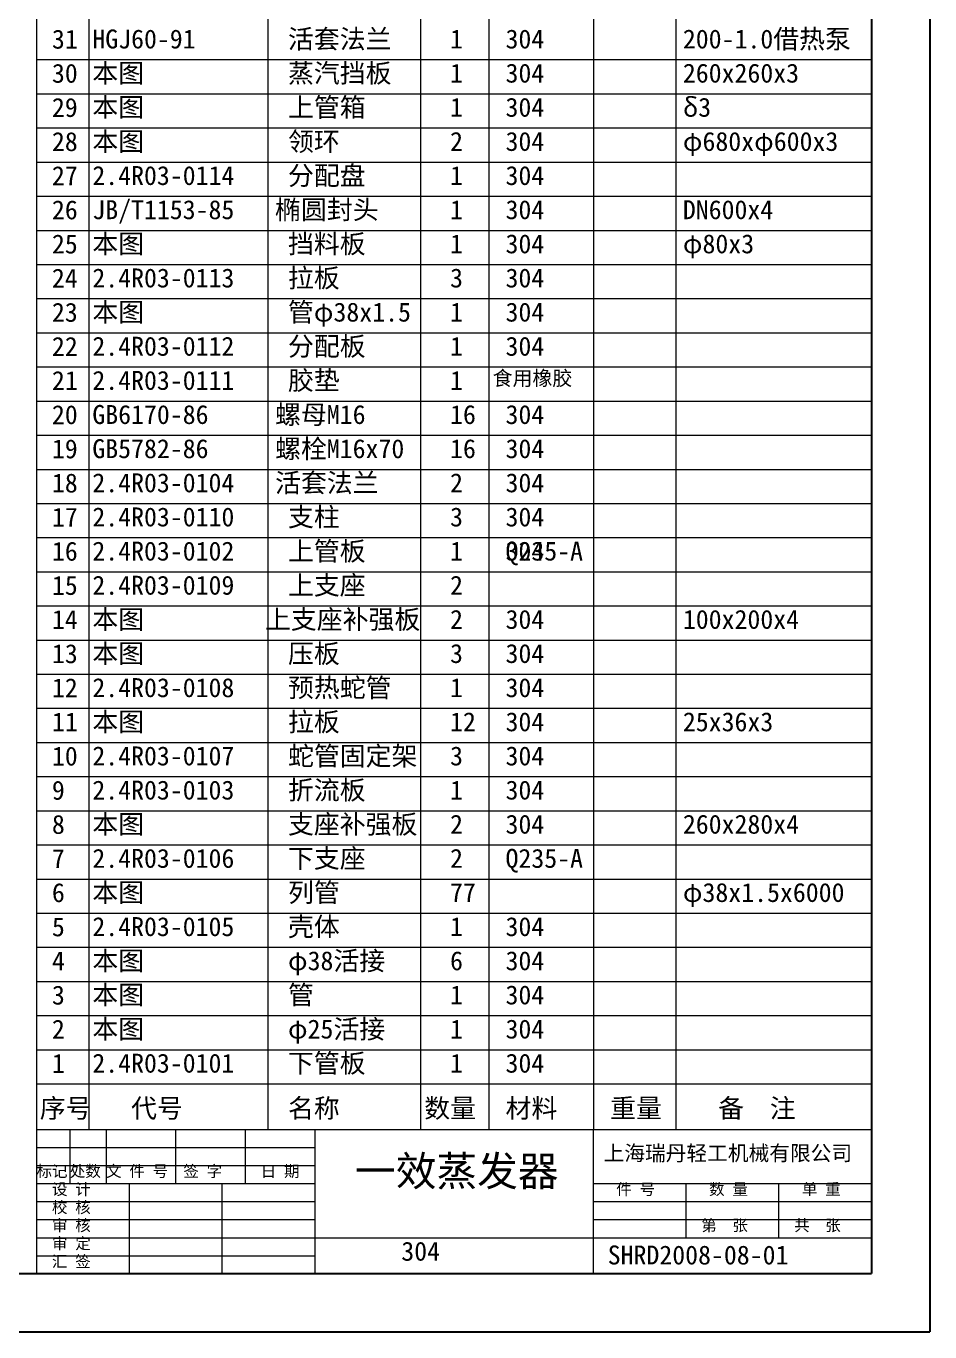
# Model space of a CAD drawing. Header units: millimetres. Extents: x 27957 to 34297, y -4647 to 4153.
# Drawn here: x 31201 to 34297, y -4647 to -172 of the extents above; entities that cross this region are included whole.
import ezdxf

# ---------------------------------------------------------------- set-up
doc = ezdxf.new("R2010")
doc.units = ezdxf.units.MM
doc.layers.get('0').update_dxf_attribs({"lineweight": 20})
doc.layers.add('co', color=7, linetype='Continuous', lineweight=25)
doc.styles.get("Standard").update_dxf_attribs({"font": 'SIMFANG.TTF'})

msp = doc.modelspace()

# ---------------------------------------------------------------- linework, layer by layer
for p, q in [((31236.837, 532.013), (31236.837, -4446.987)), ((31416.852, -3951.317), (31416.852, 532.013)), ((32030.842, -3951.317), (32030.842, 532.013)), ((32553.633, -3951.317), (32553.633, 532.013)), ((32787.878, -3951.317), (32787.878, 532.013)), ((33146.136, -3951.317), (33146.136, 532.013)), ((33427.659, -3951.317), (33427.659, 532.013)), ((31236.837, -286.987), (34096.837, -286.987)), ((31236.837, -286.987), (34096.837, -286.987)), ((31236.837, -403.987), (34096.837, -403.987)), ((31236.837, -520.987), (34096.837, -520.987)), ((31236.837, -637.987), (34096.837, -637.987)), ((31236.837, -754.987), (34096.837, -754.987)), ((31236.837, -871.987), (34096.837, -871.987)), ((31236.837, -871.987), (34096.837, -871.987)), ((31236.837, -988.987), (34096.837, -988.987)), ((31236.837, -1105.987), (34096.837, -1105.987)), ((31236.837, -1222.987), (34096.837, -1222.987)), ((31236.837, -1339.987), (34096.837, -1339.987)), ((31236.837, -1456.987), (34096.837, -1456.987)), ((31236.837, -1573.987), (34096.837, -1573.987)), ((31236.837, -1690.987), (34096.837, -1690.987)), ((31236.837, -1807.987), (34096.837, -1807.987)), ((31236.837, -1924.987), (34096.837, -1924.987)), ((31236.837, -2041.987), (34096.837, -2041.987)), ((31236.837, -2041.987), (34096.837, -2041.987)), ((31236.837, -2158.987), (34096.837, -2158.987)), ((31236.837, -2275.987), (34096.837, -2275.987)), ((31236.837, -2392.987), (34096.837, -2392.987)), ((31236.837, -2509.987), (34096.837, -2509.987)), ((31236.837, -2626.987), (34096.837, -2626.987)), ((31236.837, -2626.987), (34096.837, -2626.987)), ((31236.837, -2743.987), (34096.837, -2743.987)), ((31236.837, -2860.987), (34096.837, -2860.987)), ((31236.837, -2977.987), (34096.837, -2977.987)), ((31236.837, -3094.987), (34096.837, -3094.987)), ((31236.837, -3211.987), (34096.837, -3211.987)), ((31236.837, -3328.987), (34096.837, -3328.987)), ((31236.837, -3445.987), (34096.837, -3445.987)), ((31236.837, -3562.987), (34096.837, -3562.987)), ((31236.837, -3679.987), (34096.837, -3679.987)), ((31236.837, -3796.987), (34096.837, -3796.987)), ((31236.837, -3952.987), (34096.837, -3952.987)), ((31350.961, -3952.987), (31350.961, -4138.627)), ((31475.127, -3952.987), (31475.127, -4138.627)), ((31713.417, -3952.987), (31713.417, -4138.627)), ((31951.707, -3952.987), (31951.707, -4138.627)), ((32189.997, -3952.987), (32189.997, -4446.987)), ((33143.157, -3952.987), (33143.157, -4446.987)), ((31236.837, -4014.867), (32189.997, -4014.867)), ((31236.837, -4014.867), (32189.997, -4014.867)), ((31236.837, -4076.747), (32189.997, -4076.747)), ((31236.837, -4138.627), (32189.997, -4138.627)), ((31554.245, -4138.627), (31554.245, -4446.987)), ((31872.121, -4138.627), (31872.121, -4446.987)), ((33143.157, -4138.627), (34096.837, -4138.627)), ((33461.033, -4138.627), (33461.033, -4324.267)), ((33778.909, -4138.627), (33778.909, -4324.267)), ((31236.837, -4200.507), (32189.997, -4200.507)), ((33143.157, -4200.507), (34096.837, -4200.507)), ((31236.837, -4262.387), (32189.997, -4262.387)), ((33143.157, -4262.387), (34096.837, -4262.387)), ((31236.837, -4324.267), (34096.837, -4324.267)), ((31236.837, -4386.147), (32189.997, -4386.147))]:
    msp.add_line(p, q)
at = {"layer": 'co', "lineweight": 25}
for p, q in [((34296.837, 4153.013), (34296.837, -4646.987)), ((34096.837, 3953.013), (34096.837, -4446.987)), ((28156.837, -4446.987), (34096.837, -4446.987)), ((27956.837, -4646.987), (34296.837, -4646.987))]:
    msp.add_line(p, q, dxfattribs=at)

# ---------------------------------------------------------------- texts
at = {"attachment_point": 1}
for s, insert, char_height in [('   活套法兰', (31965.592, -183.642), 65), ('  200-1.0借热泵', (33362.408, -183.642), 65), ('HGJ60-91', (31428.205, -183.642), 65), ('本图', (31428.205, -300.642), 65), ('   蒸汽挡板', (31965.592, -300.642), 65), ('  260x260x3', (33362.408, -300.642), 65), ('本图', (31428.205, -417.642), 65), ('   上管箱', (31965.592, -417.642), 65), ('  δ3', (33362.408, -417.642), 65), ('本图', (31428.205, -534.642), 65), ('   领环', (31965.592, -534.642), 65), ('  φ680xφ600x3', (33362.408, -534.642), 65), ('2.4R03-0114', (31428.205, -651.642), 65), ('   分配盘', (31965.592, -651.642), 65), ('  椭圆封头', (31965.592, -768.642), 65), ('JB/T1153-85', (31428.205, -768.642), 65), ('  DN600x4', (33362.408, -768.642), 65), ('本图', (31428.205, -885.642), 65), ('   挡料板', (31965.592, -885.642), 65), ('  φ80x3', (33362.408, -885.642), 65), ('2.4R03-0113', (31428.205, -1002.642), 65), ('   拉板', (31965.592, -1002.642), 65), ('本图', (31428.205, -1119.642), 65), ('   管φ38x1.5', (31965.592, -1119.642), 65), ('2.4R03-0112', (31428.205, -1236.642), 65), ('   分配板', (31965.592, -1236.642), 65), ('2.4R03-0111', (31428.205, -1353.642), 65), ('   胶垫', (31965.592, -1353.642), 65), ('GB6170-86', (31428.205, -1470.642), 65), ('  螺母M16', (31965.592, -1470.642), 65), ('GB5782-86', (31428.205, -1587.642), 65), ('  螺栓M16x70', (31965.592, -1587.642), 65), ('  活套法兰', (31965.592, -1704.642), 65), ('2.4R03-0104', (31428.205, -1704.642), 65), ('2.4R03-0110', (31428.205, -1821.642), 65), ('   支柱', (31965.592, -1821.642), 65), ('2.4R03-0102', (31428.205, -1938.642), 65), ('   上管板', (31965.592, -1938.642), 65), ('2.4R03-0109', (31428.205, -2055.642), 65), ('   上支座', (31965.592, -2055.642), 65), ('本图', (31428.205, -2172.642), 65), ('   上支座补强板', (31886.821, -2172.642), 65), ('  100x200x4', (33362.408, -2172.642), 65), ('本图', (31428.205, -2289.642), 65), ('   压板', (31965.592, -2289.642), 65), ('2.4R03-0108', (31428.205, -2406.642), 65), ('   预热蛇管', (31965.592, -2406.642), 65), ('本图', (31428.205, -2523.642), 65), ('   拉板', (31965.592, -2523.642), 65), ('  25x36x3', (33362.408, -2523.642), 65), ('   蛇管固定架', (31965.592, -2640.642), 65), ('2.4R03-0107', (31428.205, -2640.642), 65), ('2.4R03-0103', (31428.205, -2757.642), 65), ('   折流板', (31965.592, -2757.642), 65), ('本图', (31428.205, -2874.642), 65), ('   支座补强板', (31965.592, -2874.642), 65), ('  260x280x4', (33362.408, -2874.642), 65), ('2.4R03-0106', (31428.205, -2991.642), 65), ('   下支座', (31965.592, -2991.642), 65), ('本图', (31428.205, -3108.642), 65), ('   列管', (31965.592, -3108.642), 65), ('  φ38x1.5x6000', (33362.408, -3108.642), 65), ('   壳体', (31965.592, -3225.642), 65), ('2.4R03-0105', (31428.205, -3225.642), 65), ('本图', (31428.205, -3342.642), 65), ('   φ38活接', (31965.592, -3342.642), 65), ('本图', (31428.205, -3459.642), 65), ('   管', (31965.592, -3459.642), 65), ('本图', (31428.205, -3576.642), 65), ('   φ25活接', (31965.592, -3576.642), 65), ('2.4R03-0101', (31428.205, -3693.642), 65), ('   下管板', (31965.592, -3693.642), 65), ('{\\f仿宋_GB2312|b0|i0|c134|p49;   代号}', (31428.205, -3847.972), 65), ('{\\f仿宋_GB2312|b0|i0|c134|p49;   名称}', (31965.592, -3847.972), 65), ('{\\f仿宋_GB2312|b0|i0|c134|p49;   备  注}', (33439.011, -3847.972), 65), ('   上海瑞丹轻工机械有限公司', (33073.15, -4008.25), 52), ('{\\f仿宋_GB2312|b0|i0|c134|p49;文 件 号}', (31475.127, -4076.747), 39), ('{\\f仿宋_GB2312|b0|i0|c134|p49; 签 字}', (31713.417, -4076.747), 39), ('{\\f仿宋_GB2312|b0|i0|c134|p49;  日 期}', (31951.707, -4076.747), 39), ('一效蒸发器', (32327.958, -4044.589), 102.2112), ('{\\f仿宋_GB2312|b0|i0|c134|p49;  设 计}', (31236.837, -4138.627), 39), ('{\\f仿宋_GB2312|b0|i0|c134|p49;   件 号}', (33143.157, -4138.627), 39), ('{\\f仿宋_GB2312|b0|i0|c134|p49;   数 量}', (33461.033, -4138.627), 39), ('{\\f仿宋_GB2312|b0|i0|c134|p49;   单 重}', (33778.909, -4138.627), 39), ('{\\f仿宋_GB2312|b0|i0|c134|p49;  校 核}', (31236.837, -4200.507), 39), ('{\\f仿宋_GB2312|b0|i0|c134|p49;  审 核}', (31236.837, -4262.387), 39), ('{\\f仿宋_GB2312|b0|i0|c134|p49;  第  张}', (33461.033, -4262.387), 39), ('{\\f仿宋_GB2312|b0|i0|c134|p49;  共  张}', (33778.909, -4262.387), 39), ('{\\f仿宋_GB2312|b0|i0|c134|p49;  审 定}', (31236.837, -4324.267), 39), ('   304', (32353.729, -4338.115), 65), ('{\\f仿宋_GB2312|b0|i0|c134|p49;  汇 签}', (31236.837, -4386.147), 39), ('{\\fSimSun|b0|i0|c134|p2;SHRD2008-08-01}', (33193.378, -4351.005), 65)]:
    msp.add_mtext(s, dxfattribs=dict(at, insert=insert, char_height=char_height))
for s, insert, char_height, width in [(' 31', (31245.536, -184.206), 65, 328.0888), ('  1', (32564.985, -183.642), 65, 328.0888), (' 304', (32799.231, -183.642), 65, 328.0888), (' 30', (31245.536, -301.206), 65, 328.0888), ('  1', (32564.985, -300.642), 65, 328.0888), (' 304', (32799.231, -300.642), 65, 328.0888), (' 29', (31245.536, -418.206), 65, 328.0888), ('  1', (32564.985, -417.642), 65, 328.0888), (' 304', (32799.231, -417.642), 65, 328.0888), (' 28', (31245.536, -535.206), 65, 328.0888), ('  2', (32564.985, -534.642), 65, 328.0888), (' 304', (32799.231, -534.642), 65, 328.0888), (' 27', (31245.536, -652.206), 65, 328.0888), ('  1', (32564.985, -651.642), 65, 328.0888), (' 304', (32799.231, -651.642), 65, 328.0888), (' 26', (31245.536, -769.206), 65, 328.0888), ('  1 ', (32564.985, -768.642), 65, 328.0888), (' 304', (32799.231, -768.642), 65, 328.0888), (' 25', (31245.536, -886.206), 65, 328.0888), ('  1 ', (32564.985, -885.642), 65, 328.0888), (' 304', (32799.231, -885.642), 65, 328.0888), (' 24', (31245.536, -1003.206), 65, 328.0888), ('  3', (32564.985, -1002.642), 65, 328.0888), (' 304', (32799.231, -1002.642), 65, 328.0888), (' 23', (31245.536, -1120.206), 65, 328.0888), ('  1', (32564.985, -1119.642), 65, 328.0888), (' 304', (32799.231, -1119.642), 65, 328.0888), (' 22', (31245.536, -1237.206), 65, 328.0888), ('  1', (32564.985, -1236.642), 65, 328.0888), (' 304', (32799.231, -1236.642), 65, 328.0888), (' 21', (31245.536, -1354.206), 65, 328.0888), ('  1 ', (32564.985, -1353.642), 65, 328.0888), ('食用橡胶', (32799.231, -1353.642), 50, 328.0888), (' 20', (31245.536, -1471.206), 65, 328.0888), ('  16 ', (32564.985, -1470.642), 65, 328.0888), (' 304', (32799.231, -1470.642), 65, 328.0888), (' 19', (31245.536, -1588.206), 65, 328.0888), ('  16', (32564.985, -1587.642), 65, 328.0888), (' 304', (32799.231, -1587.642), 65, 328.0888), (' 18', (31245.536, -1705.206), 65, 328.0888), ('  2', (32564.985, -1704.642), 65, 328.0888), (' 304', (32799.231, -1704.642), 65, 328.0888), (' 17', (31245.536, -1822.206), 65, 328.0888), ('  3', (32564.985, -1821.642), 65, 328.0888), (' 304', (32799.231, -1821.642), 65, 328.0888), (' 16', (31245.536, -1939.206), 65, 328.0888), ('  1 ', (32564.985, -1938.642), 65, 328.0888), (' 304', (32799.231, -1938.642), 65, 328.0888), (' Q235-A', (32799.231, -1938.642), 65, 328.0888), (' 15', (31245.536, -2056.206), 65, 328.0888), ('  2', (32564.985, -2055.642), 65, 328.0888), (' 14', (31245.536, -2173.206), 65, 328.0888), ('  2', (32564.985, -2172.642), 65, 328.0888), (' 304', (32799.231, -2172.642), 65, 328.0888), (' 13', (31245.536, -2290.206), 65, 328.0888), ('  3', (32564.985, -2289.642), 65, 328.0888), (' 304', (32799.231, -2289.642), 65, 328.0888), (' 12', (31245.536, -2407.206), 65, 328.0888), ('  1', (32564.985, -2406.642), 65, 328.0888), (' 304', (32799.231, -2406.642), 65, 328.0888), (' 11', (31245.536, -2524.206), 65, 328.0888), ('  12', (32564.985, -2523.642), 65, 328.0888), (' 304', (32799.231, -2523.642), 65, 328.0888), (' 10', (31245.536, -2641.206), 65, 328.0888), ('  3', (32564.985, -2640.642), 65, 328.0888), (' 304', (32799.231, -2640.642), 65, 328.0888), (' 9', (31245.536, -2758.206), 65, 328.0888), ('  1', (32564.985, -2757.642), 65, 328.0888), (' 304', (32799.231, -2757.642), 65, 328.0888), (' 8', (31245.536, -2875.206), 65, 328.0888), ('  2', (32564.985, -2874.642), 65, 328.0888), (' 304', (32799.231, -2874.642), 65, 328.0888), (' 7', (31245.536, -2992.206), 65, 328.0888), ('  2', (32564.985, -2991.642), 65, 328.0888), (' Q235-A', (32799.231, -2991.642), 65, 328.0888), (' 6', (31245.536, -3109.206), 65, 328.0888), ('  77', (32564.985, -3108.642), 65, 328.0888), ('{\\f仿宋_GB2312|b0|i0|c134|p49; 5}', (31245.536, -3226.206), 65, 328.0888), ('  1 ', (32564.985, -3225.642), 65, 328.0888), (' 304', (32799.231, -3225.642), 65, 328.0888), ('{\\f仿宋_GB2312|b0|i0|c134|p49; 4}', (31245.536, -3343.206), 65, 328.0888), ('  6', (32564.985, -3342.642), 65, 328.0888), (' 304', (32799.231, -3342.642), 65, 328.0888), ('{\\f仿宋_GB2312|b0|i0|c134|p49; 3}', (31245.536, -3460.206), 65, 328.0888), ('  1', (32564.985, -3459.642), 65, 328.0888), (' 304', (32799.231, -3459.642), 65, 328.0888), ('{\\f仿宋_GB2312|b0|i0|c134|p49; 2}', (31245.536, -3577.206), 65, 328.0888), ('  1', (32564.985, -3576.642), 65, 328.0888), (' 304', (32799.231, -3576.642), 65, 328.0888), ('{\\f仿宋_GB2312|b0|i0|c134|p49; 1}', (31245.536, -3694.206), 65, 328.0888), ('  1 ', (32564.985, -3693.642), 65, 328.0888), (' 304', (32799.231, -3693.642), 65, 328.0888), ('{\\f仿宋_GB2312|b0|i0|c134|p49;序号}', (31248.189, -3847.972), 65, 328.0888), ('{\\f仿宋_GB2312|b0|i0|c134|p49;数量}', (32564.985, -3847.972), 65, 328.0888), ('{\\f仿宋_GB2312|b0|i0|c134|p49; 材料}', (32799.231, -3847.972), 65, 328.0888), ('{\\f仿宋_GB2312|b0|i0|c134|p49; 重量}', (33157.489, -3847.972), 65, 328.0888), ('{\\f仿宋_GB2312|b0|i0|c134|p49;标记}', (31236.837, -4076.747), 39, 114.1244), ('{\\f仿宋_GB2312|b0|i0|c134|p49;处数}', (31350.961, -4076.747), 39, 114.1244), ('{\\f仿宋_GB2312|b0|i0|c134|p49; }', (32201.349, -4065.852), 65, 328.0888)]:
    msp.add_mtext(s, dxfattribs=dict(at, insert=insert, char_height=char_height, width=width))

doc.saveas('drawing.dxf')
